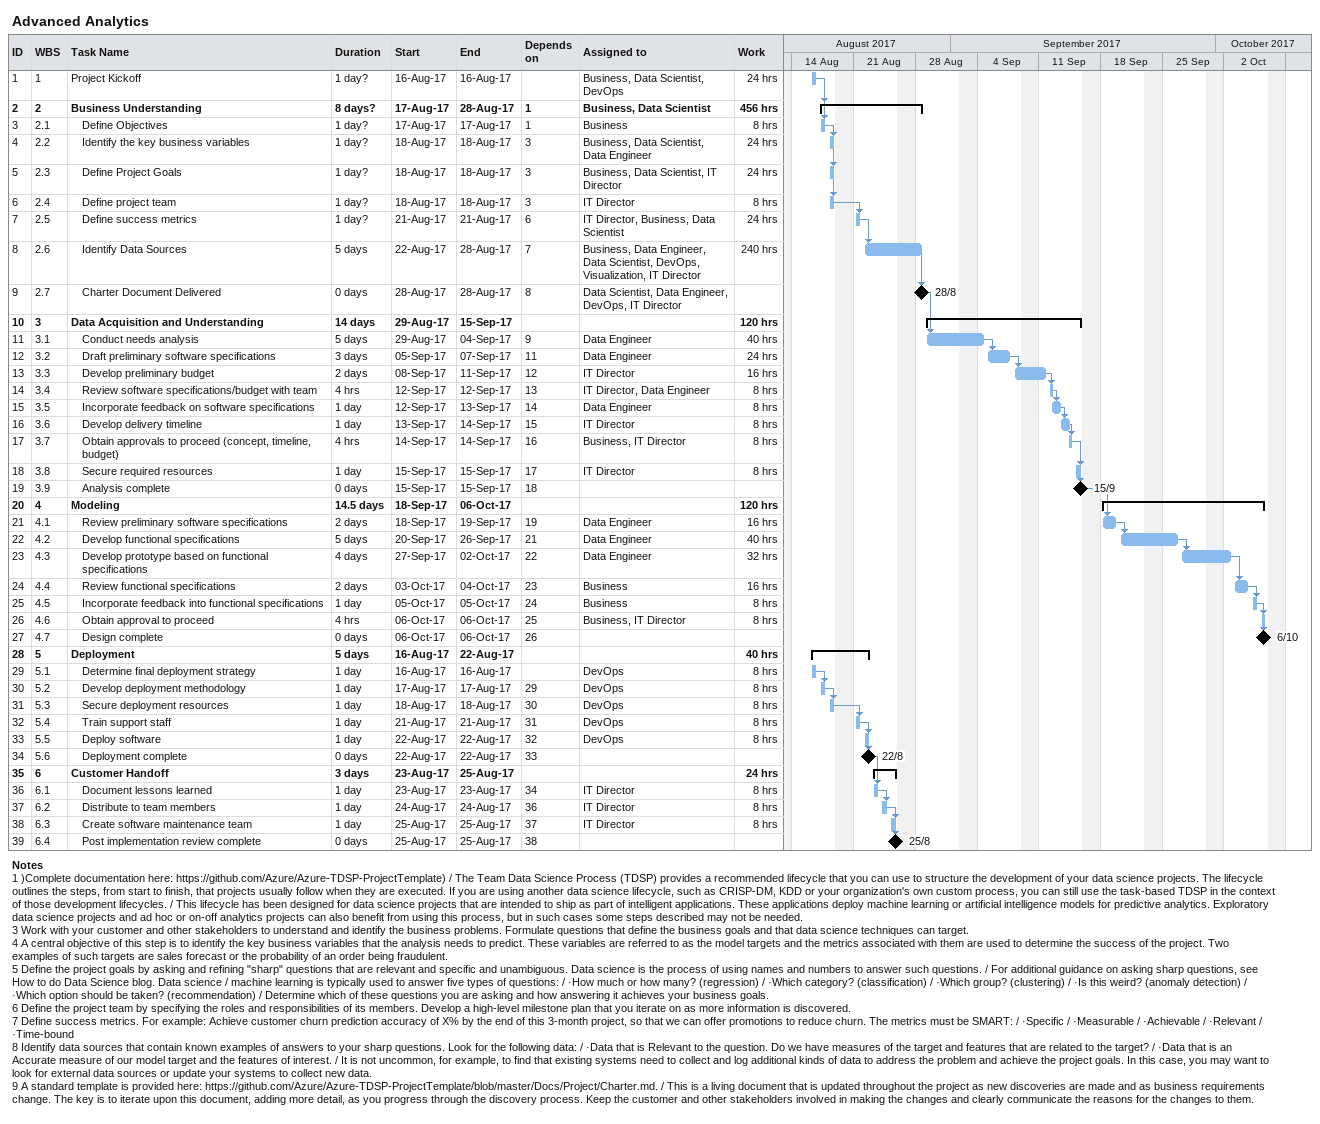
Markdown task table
Advanced Analytics

| ID | WBS | Task | Duration | Start | Finish | Predecessors | Resources | Work (h) |
|---|---|---|---|---|---|---|---|---|
| 1 | 1 | Project Kickoff | 1d? | 2017-08-16 | 2017-08-16 |  | Business, Data Scientist, DevOps | 24 |
| 2 | 2 | **Business Understanding** | 8d? | 2017-08-17 | 2017-08-28 | 1 | Business, Data Scientist | 456 |
| 3 | 2.1 | Define Objectives | 1d? | 2017-08-17 | 2017-08-17 | 1 | Business | 8 |
| 4 | 2.2 | Identify the key business variables | 1d? | 2017-08-18 | 2017-08-18 | 3 | Business, Data Scientist, Data Engineer | 24 |
| 5 | 2.3 | Define Project Goals | 1d? | 2017-08-18 | 2017-08-18 | 3 | Business, Data Scientist, IT Director | 24 |
| 6 | 2.4 | Define project team | 1d? | 2017-08-18 | 2017-08-18 | 3 | IT Director | 8 |
| 7 | 2.5 | Define success metrics | 1d? | 2017-08-21 | 2017-08-21 | 6 | IT Director, Business, Data Scientist | 24 |
| 8 | 2.6 | Identify Data Sources | 5d | 2017-08-22 | 2017-08-28 | 7 | Business, Data Engineer, Data Scientist, DevOps, Visualization, IT Director | 240 |
| 9 | 2.7 | Charter Document Delivered | 0d | 2017-08-28 | 2017-08-28 | 8 | Data Scientist, Data Engineer, DevOps, IT Director |  |
| 10 | 3 | **Data Acquisition and Understanding** | 14d | 2017-08-29 | 2017-09-15 |  |  | 120 |
| 11 | 3.1 | Conduct needs analysis | 5d | 2017-08-29 | 2017-09-04 | 9 | Data Engineer | 40 |
| 12 | 3.2 | Draft preliminary software specifications | 3d | 2017-09-05 | 2017-09-07 | 11 | Data Engineer | 24 |
| 13 | 3.3 | Develop preliminary budget | 2d | 2017-09-08 | 2017-09-11 | 12 | IT Director | 16 |
| 14 | 3.4 | Review software specifications/budget with team | 4h | 2017-09-12 | 2017-09-12 | 13 | IT Director, Data Engineer | 8 |
| 15 | 3.5 | Incorporate feedback on software specifications | 1d | 2017-09-12 | 2017-09-13 | 14 | Data Engineer | 8 |
| 16 | 3.6 | Develop delivery timeline | 1d | 2017-09-13 | 2017-09-14 | 15 | IT Director | 8 |
| 17 | 3.7 | Obtain approvals to proceed (concept, timeline, budget) | 4h | 2017-09-14 | 2017-09-14 | 16 | Business, IT Director | 8 |
| 18 | 3.8 | Secure required resources | 1d | 2017-09-15 | 2017-09-15 | 17 | IT Director | 8 |
| 19 | 3.9 | Analysis complete | 0d | 2017-09-15 | 2017-09-15 | 18 |  |  |
| 20 | 4 | **Modeling** | 14.5d | 2017-09-18 | 2017-10-06 |  |  | 120 |
| 21 | 4.1 | Review preliminary software specifications | 2d | 2017-09-18 | 2017-09-19 | 19 | Data Engineer | 16 |
| 22 | 4.2 | Develop functional specifications | 5d | 2017-09-20 | 2017-09-26 | 21 | Data Engineer | 40 |
| 23 | 4.3 | Develop prototype based on functional specifications | 4d | 2017-09-27 | 2017-10-02 | 22 | Data Engineer | 32 |
| 24 | 4.4 | Review functional specifications | 2d | 2017-10-03 | 2017-10-04 | 23 | Business | 16 |
| 25 | 4.5 | Incorporate feedback into functional specifications | 1d | 2017-10-05 | 2017-10-05 | 24 | Business | 8 |
| 26 | 4.6 | Obtain approval to proceed | 4h | 2017-10-06 | 2017-10-06 | 25 | Business, IT Director | 8 |
| 27 | 4.7 | Design complete | 0d | 2017-10-06 | 2017-10-06 | 26 |  |  |
| 28 | 5 | **Deployment** | 5d | 2017-08-16 | 2017-08-22 |  |  | 40 |
| 29 | 5.1 | Determine final deployment strategy | 1d | 2017-08-16 | 2017-08-16 |  | DevOps | 8 |
| 30 | 5.2 | Develop deployment methodology | 1d | 2017-08-17 | 2017-08-17 | 29 | DevOps | 8 |
| 31 | 5.3 | Secure deployment resources | 1d | 2017-08-18 | 2017-08-18 | 30 | DevOps | 8 |
| 32 | 5.4 | Train support staff | 1d | 2017-08-21 | 2017-08-21 | 31 | DevOps | 8 |
| 33 | 5.5 | Deploy software | 1d | 2017-08-22 | 2017-08-22 | 32 | DevOps | 8 |
| 34 | 5.6 | Deployment complete | 0d | 2017-08-22 | 2017-08-22 | 33 |  |  |
| 35 | 6 | **Customer Handoff** | 3d | 2017-08-23 | 2017-08-25 |  |  | 24 |
| 36 | 6.1 | Document lessons learned | 1d | 2017-08-23 | 2017-08-23 | 34 | IT Director | 8 |
| 37 | 6.2 | Distribute to team members | 1d | 2017-08-24 | 2017-08-24 | 36 | IT Director | 8 |
| 38 | 6.3 | Create software maintenance team | 1d | 2017-08-25 | 2017-08-25 | 37 | IT Director | 8 |
| 39 | 6.4 | Post implementation review complete | 0d | 2017-08-25 | 2017-08-25 | 38 |  |  |

Notes
- 1: )Complete documentation here: https://github.com/Azure/Azure-TDSP-ProjectTemplate) / The Team Data Science Process (TDSP) provides a recommended lifecycle that you can use to structure the development of your data science projects. The lifecycle outlines the steps, from start to finish, that projects usually follow when they are executed. If you are using another data science lifecycle, such as CRISP-DM, KDD or your organization's own custom process, you can still use the task-based TDSP in the context of those development lifecycles. / This lifecycle has been designed for data science projects that are intended to ship as part of intelligent applications. These applications deploy machine learning or artificial intelligence models for predictive analytics. Exploratory data science projects and ad hoc or on-off analytics projects can also benefit from using this process, but in such cases some steps described may not be needed.
- 3: Work with your customer and other stakeholders to understand and identify the business problems. Formulate questions that define the business goals and that data science techniques can target.
- 4: A central objective of this step is to identify the key business variables that the analysis needs to predict. These variables are referred to as the model targets and the metrics associated with them are used to determine the success of the project. Two examples of such targets are sales forecast or the probability of an order being fraudulent.
- 5: Define the project goals by asking and refining "sharp" questions that are relevant and specific and unambiguous. Data science is the process of using names and numbers to answer such questions. / For additional guidance on asking sharp questions, see How to do Data Science blog. Data science / machine learning is typically used to answer five types of questions: / ·How much or how many? (regression) / ·Which category? (classification) / ·Which group? (clustering) / ·Is this weird? (anomaly detection) / ·Which option should be taken? (recommendation) / Determine which of these questions you are asking and how answering it achieves your business goals.
- 6: Define the project team by specifying the roles and responsibilities of its members. Develop a high-level milestone plan that you iterate on as more information is discovered.
- 7: Define success metrics. For example: Achieve customer churn prediction accuracy of X% by the end of this 3-month project, so that we can offer promotions to reduce churn. The metrics must be SMART: / ·Specific / ·Measurable / ·Achievable / ·Relevant / ·Time-bound
- 8: Identify data sources that contain known examples of answers to your sharp questions. Look for the following data: / ·Data that is Relevant to the question. Do we have measures of the target and features that are related to the target? / ·Data that is an Accurate measure of our model target and the features of interest. / It is not uncommon, for example, to find that existing systems need to collect and log additional kinds of data to address the problem and achieve the project goals. In this case, you may want to look for external data sources or update your systems to collect new data.
- 9: A standard template is provided here: https://github.com/Azure/Azure-TDSP-ProjectTemplate/blob/master/Docs/Project/Charter.md. / This is a living document that is updated throughout the project as new discoveries are made and as business requirements change. The key is to iterate upon this document, adding more detail, as you progress through the discovery process. Keep the customer and other stakeholders involved in making the changes and clearly communicate the reasons for the changes to them.
